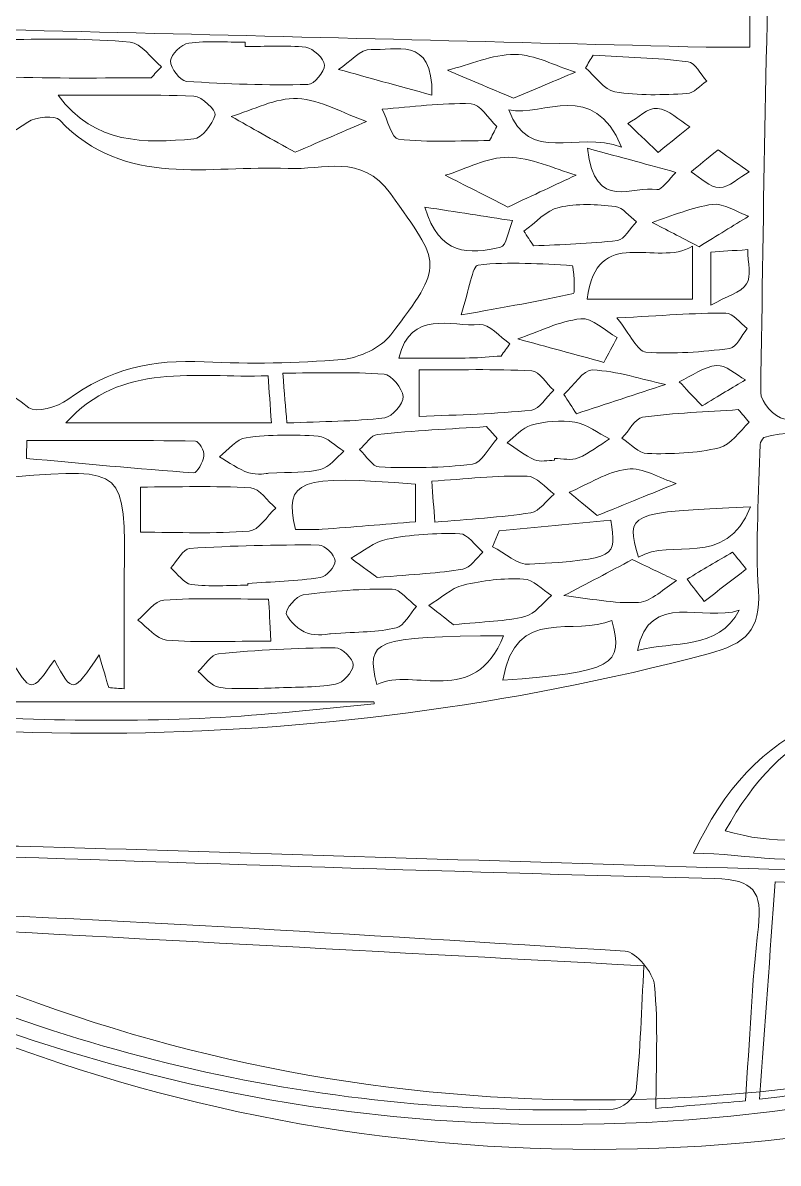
# Model space of a CAD drawing. Header units: millimetres. Extents: x -20 to 89, y -25 to 20.
# Drawn here: x -2.203 to 0.674, y 2.002 to 6.343 of the extents above; entities that cross this region are included whole.
import ezdxf

# ---------------------------------------------------------------- set-up
doc = ezdxf.new("R2010")
doc.units = ezdxf.units.MM
doc.header["$MEASUREMENT"] = 0
doc.layers.add('Layer 1', color=7, linetype='Continuous')

msp = doc.modelspace()

# ---------------------------------------------------------------- linework, layer by layer
at = {"layer": 'Layer 1', "color": 250, "lineweight": 18}
msp.add_open_spline([(-16.8, 19.8), (-16.8, 19.8), (16.8, 19.8), (16.8, 19.8), (18.4523, 19.8), (19.8, 18.4523), (19.8, 16.8), (19.8, 16.8), (19.8, -16.8), (19.8, -16.8), (19.8, -18.4523), (18.4523, -19.8), (16.8, -19.8), (16.8, -19.8), (-16.8, -19.8), (-16.8, -19.8), (-18.4523, -19.8), (-19.8, -18.4523), (-19.8, -16.8), (-19.8, -16.8), (-19.8, 16.8), (-19.8, 16.8), (-19.8, 18.4523), (-18.4523, 19.8), (-16.8, 19.8)], degree=3, knots=[0, 0, 0, 0, 0.125, 0.125, 0.125, 0.25, 0.25, 0.25, 0.375, 0.375, 0.375, 0.5, 0.5, 0.5, 0.625, 0.625, 0.625, 0.75, 0.75, 0.75, 0.875, 0.875, 0.875, 1, 1, 1, 1], dxfattribs=at)
at = {"layer": 'Layer 1', "color": 250, "lineweight": 9}
for points, knots in [([(-0.0177, -0.9246), (-5.1485, -0.9182), (-9.3028, 3.2749), (-9.354, 8.3319), (-9.4048, 13.335), (-5.4456, 17.5948), (-0.3634, 17.7705), (5.0573, 17.9578), (9.0349, 13.7217), (9.3245, 9.0382), (9.6667, 3.4989), (5.2404, -0.9288), (-0.0177, -0.9246)], [0, 0, 0, 0, 0.25, 0.25, 0.25, 0.5, 0.5, 0.5, 0.75, 0.75, 0.75, 1, 1, 1, 1]), ([(-0.0248, -0.321), (4.7857, -0.3411), (8.7022, 3.4805), (8.7474, 8.3094), (8.7943, 13.286), (4.9356, 17.187), (-0.0078, 17.1814), (-4.9577, 17.1757), (-8.7084, 13.3202), (-8.7613, 8.5288), (-8.8174, 3.4869), (-4.7806, -0.3326), (-0.0248, -0.321)], [0, 0, 0, 0, 0.25, 0.25, 0.25, 0.5, 0.5, 0.5, 0.75, 0.75, 0.75, 1, 1, 1, 1]), ([(-4.3316, 5.3445), (-4.3316, 5.8539), (-4.2698, 6.3926), (-4.3457, 6.9122), (-4.4684, 7.7564), (-4.2162, 8.4239), (-3.5643, 8.9672), (-3.1233, 9.3344), (-2.6104, 9.5775), (-2.0791, 9.7916), (-2.0177, 9.8163), (-1.9556, 9.9006), (-1.9425, 9.9666), (-1.9037, 10.1581), (-1.8949, 10.3553), (-1.8642, 10.549), (-1.8392, 10.7099), (-1.7175, 10.7515), (-1.6127, 10.6488), (-1.4674, 10.5067), (-1.358, 10.3292), (-1.2419, 10.1613), (-1.2236, 10.1345), (-1.2342, 10.0576), (-1.2582, 10.041), (-1.2927, 10.0174), (-1.3594, 10.011), (-1.3993, 10.028), (-1.4815, 10.0622), (-1.5548, 10.1162), (-1.6402, 10.1673), (-1.666, 9.9585), (-1.6444, 9.8198), (-1.4127, 9.7239), (-0.9022, 9.5133), (-0.4397, 9.2176), (-0.0474, 8.8296), (0.4447, 8.3427), (0.6853, 7.7645), (0.6557, 7.0742), (0.6253, 6.3619), (0.6186, 5.6486), (0.6073, 4.9353), (0.607, 4.901), (0.661, 4.8397), (0.6959, 4.8351), (0.873, 4.81), (1.0522, 4.7998), (1.2476, 4.7829), (1.2561, 4.8866), (1.2635, 4.9801), (1.2716, 5.0739), (1.2896, 5.275), (1.2942, 5.4785), (1.3288, 5.6772), (1.4399, 6.3093), (1.4138, 6.9383), (1.2109, 7.5433), (1.1316, 7.7811), (1.2275, 7.803), (1.3958, 7.8548), (1.4582, 7.8746), (1.5415, 7.9367), (1.5524, 7.9917), (1.5877, 8.1628), (1.5754, 8.3442), (1.6156, 8.5142), (1.6498, 8.6585), (1.7316, 8.7922), (1.7987, 8.9456), (2.0036, 8.777), (2.1003, 8.6243), (2.0675, 8.4108), (2.0537, 8.3223), (2.0763, 8.2284), (2.0636, 8.1399), (2.0368, 7.9554), (2.0957, 7.8397), (2.2883, 7.7786), (2.4481, 7.7282), (2.6302, 7.6587), (2.4047, 7.4601), (2.3906, 7.4477), (2.4012, 7.4111), (2.3952, 7.3871), (2.3666, 7.277), (2.3412, 7.1655), (2.3038, 7.0583), (2.2675, 6.9549), (2.1843, 6.8572), (2.179, 6.7545), (2.1613, 6.3732), (2.1638, 5.9911), (2.1663, 5.6094), (2.1666, 5.5417), (2.2206, 5.4732), (2.2178, 5.4066), (2.21, 5.2203), (2.1839, 5.0344), (2.1716, 4.8481), (2.1701, 4.8259), (2.2089, 4.7825), (2.2315, 4.7807), (2.4968, 4.7628), (2.7628, 4.7508), (3.0419, 4.7363), (3.0419, 4.7363), (3.0419, 5.7752), (3.0419, 5.7752), (3.0725, 5.8609), (3.1202, 5.9343), (3.1212, 6.0081), (3.129, 6.5358), (3.135, 7.0636), (3.1233, 7.5906), (3.1191, 7.7776), (3.0757, 7.966), (3.0288, 8.1484), (2.9717, 8.3664), (2.8845, 8.5763), (2.8235, 8.7932), (2.7836, 8.9333), (2.7522, 9.0786), (2.7466, 9.2229), (2.7434, 9.2981), (2.7819, 9.4004), (2.839, 9.4466), (2.9233, 9.5147), (3.0479, 9.5327), (3.1413, 9.593), (3.1974, 9.629), (3.2585, 9.7027), (3.2627, 9.7634), (3.2877, 10.119), (3.3071, 10.476), (3.3071, 10.8323), (3.3068, 11.0715), (3.3375, 11.2831), (3.5294, 11.4585), (3.5827, 11.5075), (3.5805, 11.6155), (3.6017, 11.6966), (3.6151, 11.7495), (3.6243, 11.8038), (3.6352, 11.8571), (3.6726, 11.6402), (3.7231, 11.4514), (3.9548, 11.3618), (3.9792, 11.3523), (3.9901, 11.292), (3.9951, 11.2539), (4.042, 10.8849), (4.0758, 10.5141), (4.1344, 10.1472), (4.1658, 9.9493), (4.1171, 9.7232), (4.3803, 9.5965), (4.6865, 9.4491), (4.6742, 9.4279), (4.5937, 9.1069), (4.5782, 9.0437), (4.5793, 8.9774), (4.5726, 8.9121), (4.5556, 8.7495), (4.551, 8.5844), (4.5182, 8.4249), (4.4727, 8.202), (4.369, 7.9854), (4.3577, 7.7628), (4.3404, 7.423), (4.3725, 7.0801), (4.3986, 6.7394), (4.4251, 6.4), (4.4851, 6.0627), (4.5016, 5.723), (4.5158, 5.4348), (4.4882, 5.1448), (4.483, 4.8552), (4.4819, 4.8132), (4.4872, 4.7564), (4.5143, 4.7306), (4.587, 4.6615), (4.9225, 4.7282), (4.985, 4.8188), (6.0271, 6.3319), (6.3576, 7.9826), (5.9022, 9.7489), (4.956, 13.4174), (0.903, 15.3411), (-2.658, 13.8337), (-5.9466, 12.4413), (-7.3464, 8.5347), (-5.6594, 5.4507), (-5.6361, 5.4083), (-5.5871, 5.3498), (-5.549, 5.3491), (-5.1426, 5.3417), (-4.7362, 5.3445), (-4.3316, 5.3445)], [0, 0, 0, 0, 0.015152, 0.015152, 0.015152, 0.030303, 0.030303, 0.030303, 0.045455, 0.045455, 0.045455, 0.060606, 0.060606, 0.060606, 0.075758, 0.075758, 0.075758, 0.090909, 0.090909, 0.090909, 0.106061, 0.106061, 0.106061, 0.121212, 0.121212, 0.121212, 0.136364, 0.136364, 0.136364, 0.151515, 0.151515, 0.151515, 0.166667, 0.166667, 0.166667, 0.181818, 0.181818, 0.181818, 0.19697, 0.19697, 0.19697, 0.212121, 0.212121, 0.212121, 0.227273, 0.227273, 0.227273, 0.242424, 0.242424, 0.242424, 0.257576, 0.257576, 0.257576, 0.272727, 0.272727, 0.272727, 0.287879, 0.287879, 0.287879, 0.30303, 0.30303, 0.30303, 0.318182, 0.318182, 0.318182, 0.333333, 0.333333, 0.333333, 0.348485, 0.348485, 0.348485, 0.363636, 0.363636, 0.363636, 0.378788, 0.378788, 0.378788, 0.393939, 0.393939, 0.393939, 0.409091, 0.409091, 0.409091, 0.424242, 0.424242, 0.424242, 0.439394, 0.439394, 0.439394, 0.454545, 0.454545, 0.454545, 0.469697, 0.469697, 0.469697, 0.484848, 0.484848, 0.484848, 0.5, 0.5, 0.5, 0.515152, 0.515152, 0.515152, 0.530303, 0.530303, 0.530303, 0.545455, 0.545455, 0.545455, 0.560606, 0.560606, 0.560606, 0.575758, 0.575758, 0.575758, 0.590909, 0.590909, 0.590909, 0.606061, 0.606061, 0.606061, 0.621212, 0.621212, 0.621212, 0.636364, 0.636364, 0.636364, 0.651515, 0.651515, 0.651515, 0.666667, 0.666667, 0.666667, 0.681818, 0.681818, 0.681818, 0.69697, 0.69697, 0.69697, 0.712121, 0.712121, 0.712121, 0.727273, 0.727273, 0.727273, 0.742424, 0.742424, 0.742424, 0.757576, 0.757576, 0.757576, 0.772727, 0.772727, 0.772727, 0.787879, 0.787879, 0.787879, 0.80303, 0.80303, 0.80303, 0.818182, 0.818182, 0.818182, 0.833333, 0.833333, 0.833333, 0.848485, 0.848485, 0.848485, 0.863636, 0.863636, 0.863636, 0.878788, 0.878788, 0.878788, 0.893939, 0.893939, 0.893939, 0.909091, 0.909091, 0.909091, 0.924242, 0.924242, 0.924242, 0.939394, 0.939394, 0.939394, 0.954545, 0.954545, 0.954545, 0.969697, 0.969697, 0.969697, 0.984848, 0.984848, 0.984848, 1, 1, 1, 1]), ([(6.3266, 8.3051), (6.3266, 6.5793), (5.6152, 5.0164), (4.4653, 3.8853), (3.3158, 2.7546), (1.728, 2.0551), (-0.0257, 2.0551), (-1.7792, 2.0551), (-3.367, 2.7547), (-4.5166, 3.8854), (-5.6665, 5.0165), (-6.3779, 6.5793), (-6.3779, 8.3051), (-6.3779, 10.0311), (-5.6665, 11.5937), (-4.5166, 12.7248), (-3.3671, 13.8555), (-1.7791, 14.555), (-0.0257, 14.555), (1.728, 14.555), (3.3159, 13.8555), (4.4654, 12.7249), (5.6153, 11.5938), (6.3266, 10.0311), (6.3266, 8.3051)], [0, 0, 0, 0, 0.125, 0.125, 0.125, 0.25, 0.25, 0.25, 0.375, 0.375, 0.375, 0.5, 0.5, 0.5, 0.625, 0.625, 0.625, 0.75, 0.75, 0.75, 0.875, 0.875, 0.875, 1, 1, 1, 1]), ([(6.1414, 8.2701), (6.1467, 4.8912), (3.3332, 2.155), (-0.1515, 2.1494), (-3.6175, 2.1434), (-6.4267, 4.8965), (-6.4302, 8.3029), (-6.4341, 11.662), (-3.6066, 14.395), (-0.1254, 14.3971), (3.3357, 14.3996), (6.1364, 11.661), (6.1414, 8.2701)], [0, 0, 0, 0, 0.25, 0.25, 0.25, 0.5, 0.5, 0.5, 0.75, 0.75, 0.75, 1, 1, 1, 1]), ([(4.3339, 4.0189), (5.4488, 5.1156), (6.1386, 6.6312), (6.1386, 8.3051), (6.1386, 9.9791), (5.4489, 11.4946), (4.334, 12.5913), (3.2187, 13.6883), (1.6772, 14.367), (-0.0257, 14.367), (-1.7284, 14.367), (-3.2699, 13.6883), (-4.3852, 12.5912), (-5.5001, 11.4945), (-6.1899, 9.979), (-6.1899, 8.3051), (-6.1899, 6.6312), (-5.5001, 5.1157), (-4.3852, 4.019), (-3.2698, 2.9219), (-1.7284, 2.2431), (-0.0257, 2.2431), (1.6772, 2.2431), (3.2186, 2.9218), (4.3339, 4.0189)], [0, 0, 0, 0, 0.125, 0.125, 0.125, 0.25, 0.25, 0.25, 0.375, 0.375, 0.375, 0.5, 0.5, 0.5, 0.625, 0.625, 0.625, 0.75, 0.75, 0.75, 0.875, 0.875, 0.875, 1, 1, 1, 1]), ([(0.5654, 6.8671), (-1.0483, 6.9704), (-2.653, 7.0413), (-4.2578, 6.9218), (-4.2578, 6.7743), (-4.2476, 6.6533), (-4.2603, 6.5348), (-4.2748, 6.3943), (-4.2218, 6.3612), (-4.0818, 6.358), (-2.5881, 6.3263), (-1.0945, 6.2875), (0.3992, 6.2504), (0.4528, 6.2494), (0.5071, 6.2504), (0.5654, 6.2504), (0.5654, 6.2504), (0.5654, 6.8671), (0.5654, 6.8671)], [0, 0, 0, 0, 0.166667, 0.166667, 0.166667, 0.333333, 0.333333, 0.333333, 0.5, 0.5, 0.5, 0.666667, 0.666667, 0.666667, 0.833333, 0.833333, 0.833333, 1, 1, 1, 1]), ([(-0.645, 6.0677), (-0.6397, 6.3002), (-0.7904, 6.2331), (-0.8768, 6.2416), (-0.9149, 6.2455), (-0.959, 6.1926), (-1.0003, 6.1654), (-0.8899, 6.1351), (-0.7791, 6.1044), (-0.645, 6.0677)], [0, 0, 0, 0, 0.333333, 0.333333, 0.333333, 0.666667, 0.666667, 0.666667, 1, 1, 1, 1]), ([(-1.7146, 6.1336), (-1.7016, 6.1478), (-1.6885, 6.1619), (-1.6755, 6.176), (-1.715, 6.2084), (-1.7524, 6.2656), (-1.7944, 6.2695), (-1.9478, 6.2832), (-2.1034, 6.2829), (-2.2579, 6.2783), (-2.2893, 6.2776), (-2.3197, 6.236), (-2.3504, 6.2134), (-2.3232, 6.1866), (-2.2967, 6.1382), (-2.2685, 6.1372), (-2.084, 6.1301), (-1.8995, 6.1336), (-1.7146, 6.1336)], [0, 0, 0, 0, 0.166667, 0.166667, 0.166667, 0.333333, 0.333333, 0.333333, 0.5, 0.5, 0.5, 0.666667, 0.666667, 0.666667, 0.833333, 0.833333, 0.833333, 1, 1, 1, 1]), ([(-1.3562, 6.2525), (-1.3562, 6.2578), (-1.3562, 6.2635), (-1.3559, 6.2688), (-1.4282, 6.2688), (-1.5009, 6.2751), (-1.5714, 6.2656), (-1.5993, 6.2617), (-1.6402, 6.2218), (-1.6409, 6.1979), (-1.6416, 6.171), (-1.6039, 6.122), (-1.5802, 6.1202), (-1.4264, 6.1093), (-1.2716, 6.1054), (-1.1174, 6.1082), (-1.0941, 6.1086), (-1.0532, 6.1569), (-1.0542, 6.182), (-1.0553, 6.2063), (-1.0969, 6.2462), (-1.1248, 6.2497), (-1.201, 6.2589), (-1.279, 6.2525), (-1.3562, 6.2525)], [0, 0, 0, 0, 0.125, 0.125, 0.125, 0.25, 0.25, 0.25, 0.375, 0.375, 0.375, 0.5, 0.5, 0.5, 0.625, 0.625, 0.625, 0.75, 0.75, 0.75, 0.875, 0.875, 0.875, 1, 1, 1, 1]), ([(-0.3346, 6.056), (-0.2506, 6.0913), (-0.1744, 6.1234), (-0.0986, 6.1552), (-0.1758, 6.1792), (-0.2527, 6.2222), (-0.33, 6.2225), (-0.4154, 6.2229), (-0.5007, 6.1841), (-0.5861, 6.1622), (-0.5078, 6.1291), (-0.4295, 6.0963), (-0.3346, 6.056)], [0, 0, 0, 0, 0.25, 0.25, 0.25, 0.5, 0.5, 0.5, 0.75, 0.75, 0.75, 1, 1, 1, 1]), ([(-0.0308, 6.2197), (-0.0407, 6.2035), (-0.0506, 6.1873), (-0.0605, 6.171), (-0.0234, 6.1396), (0.0101, 6.0878), (0.0517, 6.0807), (0.1413, 6.0652), (0.2348, 6.0687), (0.3262, 6.0733), (0.3519, 6.0744), (0.3766, 6.1044), (0.4017, 6.1209), (0.378, 6.1471), (0.3572, 6.1919), (0.3308, 6.195), (0.2112, 6.2095), (0.0898, 6.2127), (-0.0308, 6.2197)], [0, 0, 0, 0, 0.166667, 0.166667, 0.166667, 0.333333, 0.333333, 0.333333, 0.5, 0.5, 0.5, 0.666667, 0.666667, 0.666667, 0.833333, 0.833333, 0.833333, 1, 1, 1, 1]), ([(-0.3519, 6.0112), (-0.276, 5.8027), (-0.0972, 5.9333), (0.0775, 5.8698), (-0.0312, 6.1305), (-0.2178, 5.9848), (-0.3519, 6.0112)], [0, 0, 0, 0, 0.5, 0.5, 0.5, 1, 1, 1, 1]), ([(-2.0688, 6.067), (-1.9267, 5.8775), (-1.7383, 5.8853), (-1.552, 5.9008), (-1.5203, 5.9036), (-1.4818, 5.9558), (-1.4705, 5.9925), (-1.4656, 6.0081), (-1.5217, 6.0624), (-1.552, 6.0638), (-1.7196, 6.0709), (-1.8879, 6.067), (-2.0688, 6.067)], [0, 0, 0, 0, 0.25, 0.25, 0.25, 0.5, 0.5, 0.5, 0.75, 0.75, 0.75, 1, 1, 1, 1]), ([(-1.1664, 5.85), (-1.0578, 5.8969), (-0.9763, 5.9319), (-0.8948, 5.9671), (-0.9823, 5.9982), (-1.0687, 6.0504), (-1.1573, 6.0546), (-1.2402, 6.0585), (-1.3255, 6.0112), (-1.4095, 5.9865), (-1.3319, 5.9428), (-1.2539, 5.899), (-1.1664, 5.85)], [0, 0, 0, 0, 0.25, 0.25, 0.25, 0.5, 0.5, 0.5, 0.75, 0.75, 0.75, 1, 1, 1, 1]), ([(-0.4256, 5.8945), (-0.4164, 5.9125), (-0.4073, 5.9304), (-0.3977, 5.9484), (-0.4305, 5.9788), (-0.4623, 6.0342), (-0.4962, 6.0352), (-0.6087, 6.0384), (-0.7219, 6.0225), (-0.8348, 6.0141), (-0.814, 5.9738), (-0.7974, 5.9026), (-0.7724, 5.8998), (-0.6581, 5.8874), (-0.5413, 5.8945), (-0.4256, 5.8945)], [0, 0, 0, 0, 0.2, 0.2, 0.2, 0.4, 0.4, 0.4, 0.6, 0.6, 0.6, 0.8, 0.8, 0.8, 1, 1, 1, 1]), ([(-2.9427, 5.7971), (-3.0975, 5.7876), (-3.276, 5.8214), (-3.3963, 5.7555), (-3.5004, 5.6983), (-3.5904, 5.5283), (-3.5928, 5.4062), (-3.5967, 5.2281), (-3.3773, 5.0827), (-3.2034, 5.0658), (-2.8576, 5.0319), (-2.4869, 5.1261), (-2.18, 4.8778), (-2.1549, 4.8576), (-2.0695, 4.8809), (-2.0321, 4.9088), (-1.8766, 5.0259), (-1.7055, 5.0626), (-1.5122, 5.0527), (-1.3375, 5.0436), (-1.1611, 5.0467), (-0.9872, 5.0619), (-0.922, 5.0676), (-0.8398, 5.106), (-0.8013, 5.1557), (-0.596, 5.4253), (-0.609, 5.4217), (-0.8031, 5.693), (-0.9142, 5.8482), (-1.0599, 5.7823), (-1.1932, 5.7886), (-1.4938, 5.8024), (-1.8148, 5.7103), (-2.0625, 5.9724), (-2.0801, 5.9918), (-2.1549, 5.9858), (-2.1838, 5.9654), (-2.4135, 5.8034), (-2.6671, 5.7523), (-2.9427, 5.7971)], [0, 0, 0, 0, 0.076923, 0.076923, 0.076923, 0.153846, 0.153846, 0.153846, 0.230769, 0.230769, 0.230769, 0.307692, 0.307692, 0.307692, 0.384615, 0.384615, 0.384615, 0.461538, 0.461538, 0.461538, 0.538462, 0.538462, 0.538462, 0.615385, 0.615385, 0.615385, 0.692308, 0.692308, 0.692308, 0.769231, 0.769231, 0.769231, 0.846154, 0.846154, 0.846154, 0.923077, 0.923077, 0.923077, 1, 1, 1, 1]), ([(0.2165, 5.8497), (0.2715, 5.8941), (0.3039, 5.9206), (0.3368, 5.9474), (0.2958, 5.9721), (0.2567, 6.013), (0.2136, 6.0172), (0.1787, 6.0211), (0.1392, 5.9805), (0.1015, 5.9597), (0.1343, 5.9283), (0.1671, 5.8969), (0.2165, 5.8497)], [0, 0, 0, 0, 0.25, 0.25, 0.25, 0.5, 0.5, 0.5, 0.75, 0.75, 0.75, 1, 1, 1, 1]), ([(-0.0524, 5.8655), (-0.0255, 5.6165), (0.123, 5.7272), (0.2115, 5.7082), (0.2302, 5.7043), (0.2598, 5.7509), (0.2845, 5.7738), (0.1833, 5.8017), (0.082, 5.8292), (-0.0524, 5.8655)], [0, 0, 0, 0, 0.333333, 0.333333, 0.333333, 0.666667, 0.666667, 0.666667, 1, 1, 1, 1]), ([(-0.3557, 5.6419), (-0.2545, 5.6891), (-0.1748, 5.7265), (-0.0954, 5.7636), (-0.1818, 5.7879), (-0.2683, 5.8306), (-0.355, 5.8313), (-0.4344, 5.8317), (-0.5145, 5.7872), (-0.5942, 5.7625), (-0.5187, 5.7244), (-0.4429, 5.686), (-0.3557, 5.6419)], [0, 0, 0, 0, 0.25, 0.25, 0.25, 0.5, 0.5, 0.5, 0.75, 0.75, 0.75, 1, 1, 1, 1]), ([(0.4451, 5.8595), (0.401, 5.8239), (0.3717, 5.7999), (0.342, 5.7756), (0.378, 5.7541), (0.414, 5.7153), (0.45, 5.7156), (0.4877, 5.7163), (0.5255, 5.7541), (0.5629, 5.7759), (0.528, 5.801), (0.4927, 5.8257), (0.4451, 5.8595)], [0, 0, 0, 0, 0.25, 0.25, 0.25, 0.5, 0.5, 0.5, 0.75, 0.75, 0.75, 1, 1, 1, 1]), ([(-0.2951, 5.5502), (-0.2827, 5.5311), (-0.27, 5.5124), (-0.2577, 5.4937), (-0.1511, 5.4997), (-0.0435, 5.5011), (0.0619, 5.5149), (0.0888, 5.518), (0.1099, 5.5611), (0.1336, 5.5858), (0.1067, 5.6059), (0.0817, 5.6405), (0.0531, 5.6436), (-0.0174, 5.6518), (-0.0929, 5.6567), (-0.1607, 5.6405), (-0.2101, 5.6288), (-0.2506, 5.5815), (-0.2951, 5.5502)], [0, 0, 0, 0, 0.166667, 0.166667, 0.166667, 0.333333, 0.333333, 0.333333, 0.5, 0.5, 0.5, 0.666667, 0.666667, 0.666667, 0.833333, 0.833333, 0.833333, 1, 1, 1, 1]), ([(0.3724, 5.4905), (0.4429, 5.5339), (0.5022, 5.5703), (0.5611, 5.6066), (0.5153, 5.6232), (0.4669, 5.6574), (0.4239, 5.6518), (0.3456, 5.6415), (0.2701, 5.6077), (0.1935, 5.5833), (0.2468, 5.5558), (0.3001, 5.5279), (0.3724, 5.4905)], [0, 0, 0, 0, 0.25, 0.25, 0.25, 0.5, 0.5, 0.5, 0.75, 0.75, 0.75, 1, 1, 1, 1]), ([(-0.6715, 5.6415), (-0.6193, 5.456), (-0.5014, 5.4613), (-0.3833, 5.4884), (-0.3614, 5.4937), (-0.3533, 5.5547), (-0.3385, 5.59), (-0.445, 5.6066), (-0.5508, 5.6228), (-0.6715, 5.6415)], [0, 0, 0, 0, 0.333333, 0.333333, 0.333333, 0.666667, 0.666667, 0.666667, 1, 1, 1, 1]), ([(4.4096, 4.1602), (4.4262, 4.1556), (4.4424, 4.1507), (4.459, 4.1461), (4.4851, 4.2223), (4.5387, 4.3017), (4.5309, 4.375), (4.5151, 4.5334), (4.4544, 4.688), (4.4371, 4.8467), (4.4152, 5.046), (4.4269, 5.2489), (4.4053, 5.4482), (4.4008, 5.493), (4.3221, 5.5643), (4.2759, 5.5653), (3.9411, 5.5727), (3.6052, 5.5703), (3.2701, 5.5572), (3.2242, 5.5554), (3.148, 5.4817), (3.1431, 5.4351), (3.0983, 5.0111), (3.0662, 4.5857), (3.0295, 4.1609), (3.0292, 4.156), (3.0157, 4.1521), (2.9776, 4.1306), (2.9776, 4.2533), (2.9791, 4.3602), (2.9773, 4.4671), (2.9738, 4.6837), (2.9734, 4.6837), (2.8312, 4.6724), (2.8312, 4.6724), (2.8312, 4.1609), (2.8312, 4.1609), (2.7914, 4.2657), (2.7815, 4.3719), (2.7741, 4.4784), (2.7589, 4.6964), (2.7596, 4.6964), (2.6242, 4.6844), (2.6242, 4.6844), (2.6242, 4.1704), (2.6242, 4.1704), (2.578, 4.2798), (2.5815, 4.3885), (2.5772, 4.4968), (2.5698, 4.713), (2.5681, 4.713), (2.4178, 4.6925), (2.4178, 4.6925), (2.4178, 4.1831), (2.4178, 4.1831), (2.3712, 4.3239), (2.3673, 4.4654), (2.3723, 4.6065), (2.3776, 4.7381), (2.312, 4.743), (2.2079, 4.7081), (2.2167, 4.5274), (2.2248, 4.3535), (2.2333, 4.1793), (2.2174, 4.1786), (2.2012, 4.1782), (2.185, 4.1775), (2.1754, 4.3578), (2.1652, 4.538), (2.1543, 4.7455), (1.8971, 4.7455), (1.6551, 4.7398), (1.4138, 4.7483), (1.303, 4.7522), (1.2667, 4.7165), (1.2713, 4.6125), (1.2773, 4.4812), (1.2727, 4.3493), (1.2727, 4.2177), (1.2547, 4.2181), (1.2374, 4.2184), (1.2198, 4.2188), (1.2198, 4.3556), (1.2243, 4.4932), (1.2162, 4.6301), (1.2141, 4.6668), (1.1728, 4.701), (1.1492, 4.7366), (1.1266, 4.7017), (1.0861, 4.6679), (1.0843, 4.6319), (1.0762, 4.4918), (1.0811, 4.3514), (1.0811, 4.211), (1.0811, 4.211), (1.0264, 4.211), (1.0264, 4.211), (1.0264, 4.211), (1.0264, 4.4117), (1.0264, 4.4117), (1.0264, 4.4869), (1.0342, 4.5634), (1.0236, 4.6375), (1.0169, 4.6809), (0.9809, 4.7201), (0.958, 4.7613), (0.9347, 4.7532), (0.9118, 4.7448), (0.8885, 4.7366), (0.8885, 4.7366), (0.8885, 4.2421), (0.8885, 4.2421), (0.844, 4.3542), (0.8335, 4.4675), (0.8465, 4.5775), (0.8691, 4.7628), (0.7858, 4.8079), (0.6186, 4.7649), (0.6137, 4.756), (0.6052, 4.7472), (0.6052, 4.7384), (0.601, 4.5528), (0.5862, 4.3662), (0.5985, 4.1817), (0.608, 4.0325), (0.5509, 3.9789), (0.4066, 3.9408), (-1.116, 3.5414), (-2.64, 3.5478), (-4.1682, 3.9051), (-4.2762, 3.9305), (-4.3171, 3.9718), (-4.3146, 4.0861), (-4.3065, 4.4714), (-4.3118, 4.8569), (-4.3118, 5.2648), (-4.3118, 5.2648), (-5.5483, 5.2648), (-5.5483, 5.2648), (-5.4862, 5.1286), (-5.4269, 5.0069), (-5.2301, 5.0019), (-5.0198, 4.9966), (-4.8092, 4.9617), (-4.6014, 4.9243), (-4.5577, 4.9166), (-4.4945, 4.8435), (-4.4938, 4.7994), (-4.4875, 4.5236), (-4.6039, 4.1789), (-4.4755, 3.9863), (-4.2776, 3.6892), (-3.9491, 3.3799), (-3.6144, 3.2874), (-3.148, 3.1583), (-2.6245, 3.2225), (-2.1253, 3.207), (-0.4408, 3.1541), (1.2441, 3.1019), (2.929, 3.0528), (2.9956, 3.0511), (3.075, 3.0708), (3.1283, 3.1082), (3.4366, 3.3259), (3.7386, 3.5527), (4.0437, 3.7753), (4.2582, 3.9323), (4.423, 4.1108), (4.3411, 4.4015), (4.3401, 4.4047), (4.3531, 4.4114), (4.3701, 4.4255), (4.3838, 4.3324), (4.3969, 4.2463), (4.4096, 4.1602)], [0, 0, 0, 0, 0.017241, 0.017241, 0.017241, 0.034483, 0.034483, 0.034483, 0.051724, 0.051724, 0.051724, 0.068966, 0.068966, 0.068966, 0.086207, 0.086207, 0.086207, 0.103448, 0.103448, 0.103448, 0.12069, 0.12069, 0.12069, 0.137931, 0.137931, 0.137931, 0.155172, 0.155172, 0.155172, 0.172414, 0.172414, 0.172414, 0.189655, 0.189655, 0.189655, 0.206897, 0.206897, 0.206897, 0.224138, 0.224138, 0.224138, 0.241379, 0.241379, 0.241379, 0.258621, 0.258621, 0.258621, 0.275862, 0.275862, 0.275862, 0.293103, 0.293103, 0.293103, 0.310345, 0.310345, 0.310345, 0.327586, 0.327586, 0.327586, 0.344828, 0.344828, 0.344828, 0.362069, 0.362069, 0.362069, 0.37931, 0.37931, 0.37931, 0.396552, 0.396552, 0.396552, 0.413793, 0.413793, 0.413793, 0.431034, 0.431034, 0.431034, 0.448276, 0.448276, 0.448276, 0.465517, 0.465517, 0.465517, 0.482759, 0.482759, 0.482759, 0.5, 0.5, 0.5, 0.517241, 0.517241, 0.517241, 0.534483, 0.534483, 0.534483, 0.551724, 0.551724, 0.551724, 0.568966, 0.568966, 0.568966, 0.586207, 0.586207, 0.586207, 0.603448, 0.603448, 0.603448, 0.62069, 0.62069, 0.62069, 0.637931, 0.637931, 0.637931, 0.655172, 0.655172, 0.655172, 0.672414, 0.672414, 0.672414, 0.689655, 0.689655, 0.689655, 0.706897, 0.706897, 0.706897, 0.724138, 0.724138, 0.724138, 0.741379, 0.741379, 0.741379, 0.758621, 0.758621, 0.758621, 0.775862, 0.775862, 0.775862, 0.793103, 0.793103, 0.793103, 0.810345, 0.810345, 0.810345, 0.827586, 0.827586, 0.827586, 0.844828, 0.844828, 0.844828, 0.862069, 0.862069, 0.862069, 0.87931, 0.87931, 0.87931, 0.896552, 0.896552, 0.896552, 0.913793, 0.913793, 0.913793, 0.931034, 0.931034, 0.931034, 0.948276, 0.948276, 0.948276, 0.965517, 0.965517, 0.965517, 0.982759, 0.982759, 0.982759, 1, 1, 1, 1]), ([(0.347, 5.2909), (0.347, 5.2909), (0.347, 5.4923), (0.347, 5.4923), (0.2112, 5.4097), (-0.0185, 5.5794), (-0.0534, 5.2909), (-0.0534, 5.2909), (0.347, 5.2909), (0.347, 5.2909)], [0, 0, 0, 0, 0.333333, 0.333333, 0.333333, 0.666667, 0.666667, 0.666667, 1, 1, 1, 1]), ([(0.4175, 5.2683), (0.4775, 5.3021), (0.5315, 5.3159), (0.5537, 5.3491), (0.5731, 5.3783), (0.5576, 5.4299), (0.5576, 5.4796), (0.499, 5.4757), (0.4602, 5.4732), (0.4175, 5.4704), (0.4175, 5.4704), (0.4175, 5.2683), (0.4175, 5.2683)], [0, 0, 0, 0, 0.25, 0.25, 0.25, 0.5, 0.5, 0.5, 0.75, 0.75, 0.75, 1, 1, 1, 1]), ([(-0.5343, 5.2309), (-0.361, 5.2619), (-0.2326, 5.2835), (-0.106, 5.3131), (-0.0986, 5.3148), (-0.106, 5.4182), (-0.1102, 5.4186), (-0.2298, 5.426), (-0.3508, 5.4341), (-0.469, 5.421), (-0.4909, 5.4186), (-0.5029, 5.3275), (-0.5343, 5.2309)], [0, 0, 0, 0, 0.25, 0.25, 0.25, 0.5, 0.5, 0.5, 0.75, 0.75, 0.75, 1, 1, 1, 1]), ([(-0.3819, 5.0746), (-0.3706, 5.0901), (-0.3593, 5.106), (-0.348, 5.1215), (-0.3868, 5.1473), (-0.4274, 5.1977), (-0.463, 5.1946), (-0.572, 5.1843), (-0.7244, 5.2545), (-0.7713, 5.0668), (-0.674, 5.0668), (-0.5879, 5.0661), (-0.5022, 5.0672), (-0.4619, 5.0676), (-0.4221, 5.0721), (-0.3819, 5.0746)], [0, 0, 0, 0, 0.2, 0.2, 0.2, 0.4, 0.4, 0.4, 0.6, 0.6, 0.6, 0.8, 0.8, 0.8, 1, 1, 1, 1]), ([(0.0101, 5.0506), (0.027, 5.082), (0.0436, 5.1134), (0.0605, 5.1452), (0.014, 5.1706), (-0.0351, 5.2214), (-0.0781, 5.2164), (-0.16, 5.2076), (-0.2383, 5.167), (-0.318, 5.1399), (-0.2086, 5.1099), (-0.0993, 5.0803), (0.0101, 5.0506)], [0, 0, 0, 0, 0.25, 0.25, 0.25, 0.5, 0.5, 0.5, 0.75, 0.75, 0.75, 1, 1, 1, 1]), ([(0.0598, 5.2196), (0.111, 5.1568), (0.1378, 5.0926), (0.1702, 5.0898), (0.2757, 5.0813), (0.384, 5.0901), (0.4899, 5.1035), (0.5149, 5.1064), (0.5336, 5.1529), (0.5558, 5.1794), (0.5287, 5.1998), (0.5015, 5.2376), (0.4743, 5.2379), (0.3533, 5.2386), (0.232, 5.2284), (0.0598, 5.2196)], [0, 0, 0, 0, 0.2, 0.2, 0.2, 0.4, 0.4, 0.4, 0.6, 0.6, 0.6, 0.8, 0.8, 0.8, 1, 1, 1, 1]), ([(-2.0399, 4.8199), (-2.0399, 4.8199), (-1.2567, 4.8199), (-1.2567, 4.8199), (-1.2613, 4.888), (-1.2649, 4.9398), (-1.2687, 4.9995), (-1.5478, 4.9896), (-1.8268, 5.0559), (-2.0399, 4.8199)], [0, 0, 0, 0, 0.333333, 0.333333, 0.333333, 0.666667, 0.666667, 0.666667, 1, 1, 1, 1]), ([(0.3837, 4.8845), (0.4496, 4.924), (0.4994, 4.954), (0.5491, 4.9839), (0.5124, 5.0037), (0.4736, 5.0418), (0.4391, 5.0386), (0.3904, 5.034), (0.3442, 4.9988), (0.2972, 4.9769), (0.3212, 4.9508), (0.3456, 4.9254), (0.3837, 4.8845)], [0, 0, 0, 0, 0.25, 0.25, 0.25, 0.5, 0.5, 0.5, 0.75, 0.75, 0.75, 1, 1, 1, 1]), ([(-1.1971, 4.8199), (-1.0595, 4.8255), (-0.9414, 4.8255), (-0.8249, 4.8393), (-0.7967, 4.8428), (-0.753, 4.8936), (-0.7547, 4.9204), (-0.7569, 4.9515), (-0.7992, 5.0033), (-0.8274, 5.0058), (-0.9519, 5.015), (-1.0779, 5.0097), (-1.2134, 5.0097), (-1.2066, 4.9307), (-1.2024, 4.8823), (-1.1971, 4.8199)], [0, 0, 0, 0, 0.2, 0.2, 0.2, 0.4, 0.4, 0.4, 0.6, 0.6, 0.6, 0.8, 0.8, 0.8, 1, 1, 1, 1]), ([(-0.6941, 4.8439), (-0.5388, 4.8517), (-0.4013, 4.8541), (-0.2651, 4.8689), (-0.2344, 4.8721), (-0.209, 4.9183), (-0.1811, 4.9448), (-0.209, 4.9705), (-0.2358, 5.0164), (-0.2651, 5.0182), (-0.4069, 5.0259), (-0.5491, 5.0217), (-0.6941, 5.0217), (-0.6941, 5.0217), (-0.6941, 4.8439), (-0.6941, 4.8439)], [0, 0, 0, 0, 0.2, 0.2, 0.2, 0.4, 0.4, 0.4, 0.6, 0.6, 0.6, 0.8, 0.8, 0.8, 1, 1, 1, 1]), ([(-0.1427, 4.9286), (-0.1268, 4.9042), (-0.1106, 4.8795), (-0.0947, 4.8548), (0.0185, 4.8919), (0.1318, 4.9293), (0.245, 4.9663), (0.1526, 4.9864), (0.0605, 5.0175), (-0.033, 5.0217), (-0.0682, 5.0231), (-0.106, 4.9614), (-0.1427, 4.9286)], [0, 0, 0, 0, 0.25, 0.25, 0.25, 0.5, 0.5, 0.5, 0.75, 0.75, 0.75, 1, 1, 1, 1]), ([(0.5639, 4.8224), (0.5498, 4.8386), (0.5361, 4.8545), (0.522, 4.8707), (0.4003, 4.8622), (0.2782, 4.8587), (0.1575, 4.8414), (0.1279, 4.8372), (0.105, 4.7896), (0.0789, 4.7617), (0.111, 4.7412), (0.1427, 4.7042), (0.1755, 4.7035), (0.2673, 4.7014), (0.3614, 4.7045), (0.4496, 4.7254), (0.493, 4.7356), (0.5262, 4.7885), (0.5639, 4.8224)], [0, 0, 0, 0, 0.166667, 0.166667, 0.166667, 0.333333, 0.333333, 0.333333, 0.5, 0.5, 0.5, 0.666667, 0.666667, 0.666667, 0.833333, 0.833333, 0.833333, 1, 1, 1, 1]), ([(-0.1783, 4.6777), (-0.1783, 4.6777), (-0.1783, 4.6848), (-0.1783, 4.6848), (-0.1476, 4.6848), (-0.1134, 4.676), (-0.0876, 4.6866), (-0.045, 4.7042), (-0.0083, 4.7342), (0.0312, 4.7589), (-0.0125, 4.7814), (-0.0545, 4.8157), (-0.101, 4.8234), (-0.1543, 4.8322), (-0.2139, 4.8255), (-0.2672, 4.8114), (-0.3011, 4.8023), (-0.3282, 4.768), (-0.3586, 4.7448), (-0.324, 4.7225), (-0.2912, 4.6957), (-0.2538, 4.6795), (-0.2326, 4.6703), (-0.2033, 4.6777), (-0.1783, 4.6777)], [0, 0, 0, 0, 0.125, 0.125, 0.125, 0.25, 0.25, 0.25, 0.375, 0.375, 0.375, 0.5, 0.5, 0.5, 0.625, 0.625, 0.625, 0.75, 0.75, 0.75, 0.875, 0.875, 0.875, 1, 1, 1, 1]), ([(-1.2677, 4.6283), (-1.1802, 4.6336), (-1.122, 4.6287), (-1.0691, 4.6428), (-1.0356, 4.6516), (-1.0094, 4.688), (-0.9802, 4.712), (-1.0126, 4.7321), (-1.0444, 4.767), (-1.0782, 4.7695), (-1.1693, 4.7762), (-1.2624, 4.7758), (-1.3527, 4.7638), (-1.3894, 4.7589), (-1.4211, 4.7165), (-1.4547, 4.6915), (-1.4176, 4.6703), (-1.3827, 4.6428), (-1.3425, 4.6305), (-1.3104, 4.6202), (-1.2719, 4.6283), (-1.2677, 4.6283)], [0, 0, 0, 0, 0.142857, 0.142857, 0.142857, 0.285714, 0.285714, 0.285714, 0.428571, 0.428571, 0.428571, 0.571429, 0.571429, 0.571429, 0.714286, 0.714286, 0.714286, 0.857143, 0.857143, 0.857143, 1, 1, 1, 1]), ([(-0.397, 4.761), (-0.4104, 4.7762), (-0.4238, 4.7913), (-0.4372, 4.8061), (-0.5755, 4.797), (-0.7142, 4.7906), (-0.8521, 4.7765), (-0.8768, 4.7737), (-0.898, 4.7384), (-0.9205, 4.7183), (-0.8955, 4.695), (-0.8712, 4.6534), (-0.8454, 4.6523), (-0.7272, 4.6481), (-0.6076, 4.6481), (-0.4905, 4.6633), (-0.4556, 4.6679), (-0.4281, 4.7271), (-0.397, 4.761)], [0, 0, 0, 0, 0.166667, 0.166667, 0.166667, 0.333333, 0.333333, 0.333333, 0.5, 0.5, 0.5, 0.666667, 0.666667, 0.666667, 0.833333, 0.833333, 0.833333, 1, 1, 1, 1]), ([(-2.1877, 4.7536), (-2.1884, 4.7306), (-2.1891, 4.7077), (-2.1898, 4.6851), (-1.9775, 4.6657), (-1.7651, 4.6453), (-1.5524, 4.6301), (-1.54, 4.6294), (-1.516, 4.671), (-1.5132, 4.695), (-1.5111, 4.713), (-1.5333, 4.7508), (-1.5453, 4.7511), (-1.7595, 4.7543), (-1.9736, 4.7536), (-2.1877, 4.7536)], [0, 0, 0, 0, 0.2, 0.2, 0.2, 0.4, 0.4, 0.4, 0.6, 0.6, 0.6, 0.8, 0.8, 0.8, 1, 1, 1, 1]), ([(-1.8762, 3.8127), (-1.8565, 3.811), (-1.8367, 3.8095), (-1.8173, 3.8081), (-1.8173, 3.95), (-1.8187, 4.0914), (-1.817, 4.2329), (-1.8127, 4.6477), (-1.8124, 4.6477), (-2.2361, 4.6149), (-2.2413, 4.6142), (-2.2484, 4.6167), (-2.2512, 4.6142), (-2.2823, 4.5853), (-2.3384, 4.556), (-2.3387, 4.526), (-2.3433, 4.296), (-2.3377, 4.0657), (-2.3334, 3.8353), (-2.3331, 3.8272), (-2.3147, 3.8191), (-2.301, 3.8081), (-2.2851, 3.8494), (-2.2713, 3.8847), (-2.2537, 3.9309), (-2.1726, 3.7891), (-2.1726, 3.7891), (-2.0829, 3.9175), (-2.0131, 3.7887), (-2.0131, 3.7887), (-1.9126, 3.9373), (-1.8974, 3.8854), (-1.8868, 3.8491), (-1.8762, 3.8127)], [0, 0, 0, 0, 0.090909, 0.090909, 0.090909, 0.181818, 0.181818, 0.181818, 0.272727, 0.272727, 0.272727, 0.363636, 0.363636, 0.363636, 0.454545, 0.454545, 0.454545, 0.545455, 0.545455, 0.545455, 0.636364, 0.636364, 0.636364, 0.727273, 0.727273, 0.727273, 0.818182, 0.818182, 0.818182, 0.909091, 0.909091, 0.909091, 1, 1, 1, 1]), ([(-0.0157, 4.4671), (0.0955, 4.5126), (0.1904, 4.5511), (0.2852, 4.5895), (0.2232, 4.6096), (0.1579, 4.6513), (0.0993, 4.6442), (0.0231, 4.635), (-0.0485, 4.5871), (-0.1222, 4.556), (-0.0908, 4.5299), (-0.0594, 4.5038), (-0.0157, 4.4671)], [0, 0, 0, 0, 0.25, 0.25, 0.25, 0.5, 0.5, 0.5, 0.75, 0.75, 0.75, 1, 1, 1, 1]), ([(-0.7078, 4.5871), (-1.1573, 4.6223), (-1.207, 4.604), (-1.165, 4.4149), (-1.1322, 4.4149), (-1.0969, 4.4128), (-1.0627, 4.4153), (-0.9463, 4.4237), (-0.8306, 4.434), (-0.7078, 4.4438), (-0.7078, 4.4438), (-0.7078, 4.5871), (-0.7078, 4.5871)], [0, 0, 0, 0, 0.25, 0.25, 0.25, 0.5, 0.5, 0.5, 0.75, 0.75, 0.75, 1, 1, 1, 1]), ([(-0.6457, 4.5984), (-0.6415, 4.5416), (-0.638, 4.4957), (-0.6337, 4.4424), (-0.5011, 4.4541), (-0.3836, 4.4601), (-0.2679, 4.4784), (-0.2355, 4.4834), (-0.209, 4.5243), (-0.1797, 4.549), (-0.2139, 4.5733), (-0.2474, 4.6171), (-0.2824, 4.6178), (-0.3988, 4.6199), (-0.5152, 4.6068), (-0.6457, 4.5984)], [0, 0, 0, 0, 0.2, 0.2, 0.2, 0.4, 0.4, 0.4, 0.6, 0.6, 0.6, 0.8, 0.8, 0.8, 1, 1, 1, 1]), ([(-1.7556, 4.404), (-1.6067, 4.404), (-1.4733, 4.3976), (-1.3414, 4.4082), (-1.3051, 4.411), (-1.2733, 4.4654), (-1.2395, 4.4961), (-1.2712, 4.5229), (-1.3015, 4.5705), (-1.3351, 4.5726), (-1.4723, 4.5814), (-1.6099, 4.5761), (-1.7556, 4.5761), (-1.7556, 4.5761), (-1.7556, 4.404), (-1.7556, 4.404)], [0, 0, 0, 0, 0.2, 0.2, 0.2, 0.4, 0.4, 0.4, 0.6, 0.6, 0.6, 0.8, 0.8, 0.8, 1, 1, 1, 1]), ([(0.5685, 4.5003), (0.099, 4.4805), (0.093, 4.4777), (0.1413, 4.3091), (0.2651, 4.3842), (0.4733, 4.26), (0.5685, 4.5003)], [0, 0, 0, 0, 0.5, 0.5, 0.5, 1, 1, 1, 1]), ([(-0.3886, 4.4096), (-0.3886, 4.4096), (-0.4147, 4.3489), (-0.4147, 4.3489), (-0.367, 4.3253), (-0.3184, 4.2791), (-0.2728, 4.2819), (0.0595, 4.3034), (0.0591, 4.3066), (0.0358, 4.4498), (-0.1053, 4.4364), (-0.2471, 4.423), (-0.3886, 4.4096)], [0, 0, 0, 0, 0.25, 0.25, 0.25, 0.5, 0.5, 0.5, 0.75, 0.75, 0.75, 1, 1, 1, 1]), ([(-0.8539, 4.2315), (-0.7113, 4.2442), (-0.6182, 4.2477), (-0.5276, 4.2636), (-0.4986, 4.2685), (-0.476, 4.3059), (-0.4506, 4.3285), (-0.4803, 4.3532), (-0.5089, 4.3973), (-0.5392, 4.3983), (-0.6313, 4.4012), (-0.7251, 4.3948), (-0.8154, 4.3775), (-0.8645, 4.3687), (-0.9075, 4.3302), (-0.953, 4.3048), (-0.91, 4.2731), (-0.8669, 4.2413), (-0.8539, 4.2315)], [0, 0, 0, 0, 0.166667, 0.166667, 0.166667, 0.333333, 0.333333, 0.333333, 0.5, 0.5, 0.5, 0.666667, 0.666667, 0.666667, 0.833333, 0.833333, 0.833333, 1, 1, 1, 1]), ([(-1.3467, 4.2022), (-1.3467, 4.2022), (-1.3467, 4.2092), (-1.3467, 4.2092), (-1.2543, 4.2156), (-1.1615, 4.2181), (-1.0705, 4.2315), (-1.0472, 4.2346), (-1.0133, 4.2738), (-1.014, 4.2957), (-1.0147, 4.3172), (-1.0528, 4.3549), (-1.0751, 4.3553), (-1.2395, 4.3564), (-1.4039, 4.3532), (-1.5679, 4.3422), (-1.5933, 4.3408), (-1.6159, 4.2943), (-1.6395, 4.2685), (-1.6141, 4.2466), (-1.5901, 4.2089), (-1.5619, 4.2054), (-1.4913, 4.1962), (-1.4187, 4.2022), (-1.3467, 4.2022)], [0, 0, 0, 0, 0.125, 0.125, 0.125, 0.25, 0.25, 0.25, 0.375, 0.375, 0.375, 0.5, 0.5, 0.5, 0.625, 0.625, 0.625, 0.75, 0.75, 0.75, 0.875, 0.875, 0.875, 1, 1, 1, 1]), ([(0.118, 4.2999), (0.0309, 4.2537), (-0.0555, 4.2082), (-0.142, 4.1627), (-0.0471, 4.1524), (0.0485, 4.1313), (0.1424, 4.1369), (0.1918, 4.1401), (0.2383, 4.1909), (0.286, 4.2198), (0.2387, 4.2424), (0.1914, 4.265), (0.118, 4.2999)], [0, 0, 0, 0, 0.25, 0.25, 0.25, 0.5, 0.5, 0.5, 0.75, 0.75, 0.75, 1, 1, 1, 1]), ([(0.3265, 4.2258), (0.348, 4.1972), (0.3699, 4.169), (0.3921, 4.1405), (0.4454, 4.1817), (0.499, 4.2226), (0.5523, 4.2639), (0.5347, 4.2854), (0.517, 4.307), (0.5001, 4.3285), (0.4422, 4.2943), (0.3844, 4.26), (0.3265, 4.2258)], [0, 0, 0, 0, 0.25, 0.25, 0.25, 0.5, 0.5, 0.5, 0.75, 0.75, 0.75, 1, 1, 1, 1]), ([(-0.5635, 4.0519), (-0.4436, 4.0643), (-0.3649, 4.0646), (-0.2912, 4.0829), (-0.2527, 4.0928), (-0.2231, 4.1352), (-0.1896, 4.163), (-0.2252, 4.1853), (-0.2598, 4.2241), (-0.2965, 4.2258), (-0.3723, 4.2294), (-0.4517, 4.2209), (-0.5254, 4.2025), (-0.5727, 4.1909), (-0.6129, 4.1521), (-0.6563, 4.1256), (-0.6175, 4.0949), (-0.5787, 4.0643), (-0.5635, 4.0519)], [0, 0, 0, 0, 0.166667, 0.166667, 0.166667, 0.333333, 0.333333, 0.333333, 0.5, 0.5, 0.5, 0.666667, 0.666667, 0.666667, 0.833333, 0.833333, 0.833333, 1, 1, 1, 1]), ([(-1.031, 4.0173), (-0.9244, 4.0254), (-0.8503, 4.0233), (-0.7816, 4.0399), (-0.7509, 4.0473), (-0.7297, 4.0928), (-0.7043, 4.121), (-0.735, 4.1443), (-0.7653, 4.1874), (-0.7964, 4.1877), (-0.9093, 4.1891), (-1.0232, 4.1807), (-1.135, 4.1655), (-1.1611, 4.162), (-1.2052, 4.1094), (-1.1996, 4.0939), (-1.1883, 4.0632), (-1.152, 4.0314), (-1.1192, 4.0202), (-1.0825, 4.0078), (-1.0377, 4.0173), (-1.031, 4.0173)], [0, 0, 0, 0, 0.142857, 0.142857, 0.142857, 0.285714, 0.285714, 0.285714, 0.428571, 0.428571, 0.428571, 0.571429, 0.571429, 0.571429, 0.714286, 0.714286, 0.714286, 0.857143, 0.857143, 0.857143, 1, 1, 1, 1]), ([(0.5255, 4.1073), (0.3925, 4.0604), (0.1819, 4.1842), (0.1385, 3.9542), (0.2757, 3.9909), (0.4447, 3.9528), (0.5255, 4.1073)], [0, 0, 0, 0, 0.5, 0.5, 0.5, 1, 1, 1, 1]), ([(-1.2582, 3.9898), (-1.262, 4.0628), (-1.2645, 4.108), (-1.267, 4.1493), (-1.412, 4.1493), (-1.5397, 4.1549), (-1.6663, 4.1457), (-1.7012, 4.1429), (-1.7323, 4.0964), (-1.7647, 4.0695), (-1.7288, 4.0431), (-1.6942, 3.9965), (-1.6561, 3.9933), (-1.5344, 3.9835), (-1.4116, 3.9898), (-1.2582, 3.9898)], [0, 0, 0, 0, 0.2, 0.2, 0.2, 0.4, 0.4, 0.4, 0.6, 0.6, 0.6, 0.8, 0.8, 0.8, 1, 1, 1, 1]), ([(-0.3748, 3.8409), (0.0422, 3.8716), (0.088, 3.8967), (0.0397, 4.0685), (-0.0958, 4.0043), (-0.3289, 4.1309), (-0.3748, 3.8409)], [0, 0, 0, 0, 0.5, 0.5, 0.5, 1, 1, 1, 1]), ([(-0.372, 4.0099), (-0.8705, 4.006), (-0.8962, 3.9958), (-0.8553, 3.824), (-0.7117, 3.8928), (-0.4845, 3.7316), (-0.372, 4.0099)], [0, 0, 0, 0, 0.5, 0.5, 0.5, 1, 1, 1, 1]), ([(-1.2571, 3.8106), (-1.1753, 3.8148), (-1.0923, 3.8124), (-1.0119, 3.8254), (-0.9844, 3.8304), (-0.9467, 3.8716), (-0.9445, 3.8988), (-0.9428, 3.92), (-0.989, 3.9648), (-1.0137, 3.9644), (-1.1622, 3.9634), (-1.3107, 3.9556), (-1.4585, 3.9415), (-1.4864, 3.9387), (-1.51, 3.8974), (-1.5354, 3.8738), (-1.5097, 3.8526), (-1.4853, 3.8177), (-1.4568, 3.8138), (-1.3915, 3.8046), (-1.3238, 3.8106), (-1.2571, 3.8106)], [0, 0, 0, 0, 0.142857, 0.142857, 0.142857, 0.285714, 0.285714, 0.285714, 0.428571, 0.428571, 0.428571, 0.571429, 0.571429, 0.571429, 0.714286, 0.714286, 0.714286, 0.857143, 0.857143, 0.857143, 1, 1, 1, 1]), ([(1.633, 3.7398), (1.38, 3.5395), (1.1744, 3.3253), (0.9225, 3.1959), (0.7768, 3.1211), (0.5573, 3.1821), (0.3513, 3.1821), (0.5824, 3.6739), (0.9581, 3.8351), (1.633, 3.7398)], [0, 0, 0, 0, 0.333333, 0.333333, 0.333333, 0.666667, 0.666667, 0.666667, 1, 1, 1, 1]), ([(1.4615, 3.6943), (0.9662, 3.7801), (0.6939, 3.6622), (0.472, 3.2671), (0.8435, 3.1638), (1.1176, 3.2823), (1.4615, 3.6943)], [0, 0, 0, 0, 0.5, 0.5, 0.5, 1, 1, 1, 1]), ([(-2.7652, 3.7584), (-2.7666, 3.7468), (-2.7677, 3.7351), (-2.7687, 3.7235), (-2.5536, 3.7125), (-2.338, 3.696), (-2.1225, 3.6914), (-1.9115, 3.6864), (-1.6998, 3.6871), (-1.4892, 3.6974), (-1.2804, 3.7072), (-1.0726, 3.7319), (-0.8645, 3.7503), (-0.8652, 3.7527), (-0.8659, 3.7556), (-0.8666, 3.7584), (-0.8666, 3.7584), (-2.7652, 3.7584), (-2.7652, 3.7584)], [0, 0, 0, 0, 0.166667, 0.166667, 0.166667, 0.333333, 0.333333, 0.333333, 0.5, 0.5, 0.5, 0.666667, 0.666667, 0.666667, 0.833333, 0.833333, 0.833333, 1, 1, 1, 1]), ([(0.5491, 2.2393), (0.5654, 2.4711), (0.5735, 2.6874), (0.5982, 2.9015), (0.6137, 3.0352), (0.5816, 3.0818), (0.4324, 3.0856), (-0.6239, 3.1128), (-1.6801, 3.1491), (-2.7363, 3.1844), (-3.0093, 3.1936), (-3.282, 3.2112), (-3.5547, 3.2246), (-3.3709, 3.1005), (-3.2182, 2.9756), (-2.9652, 2.9689), (-1.9454, 2.941), (-0.9269, 2.8715), (0.0912, 2.8094), (0.1328, 2.807), (0.1981, 2.7272), (0.2027, 2.6792), (0.2172, 2.5268), (0.2083, 2.3723), (0.2083, 2.2108), (0.3233, 2.2206), (0.4302, 2.2295), (0.5491, 2.2393)], [0, 0, 0, 0, 0.111111, 0.111111, 0.111111, 0.222222, 0.222222, 0.222222, 0.333333, 0.333333, 0.333333, 0.444444, 0.444444, 0.444444, 0.555556, 0.555556, 0.555556, 0.666667, 0.666667, 0.666667, 0.777778, 0.777778, 0.777778, 0.888889, 0.888889, 0.888889, 1, 1, 1, 1]), ([(0.6027, 2.2457), (1.4268, 2.3441), (2.1793, 2.5826), (2.9406, 2.9967), (2.143, 3.0236), (1.4096, 3.0483), (0.6627, 3.0733), (0.6423, 2.7946), (0.6232, 2.5314), (0.6027, 2.2457)], [0, 0, 0, 0, 0.333333, 0.333333, 0.333333, 0.666667, 0.666667, 0.666667, 1, 1, 1, 1]), ([(0.1621, 2.7537), (-0.9167, 2.8115), (-1.9799, 2.8687), (-3.1025, 2.929), (-2.0791, 2.4069), (-1.0483, 2.1748), (0.0457, 2.2083), (0.0764, 2.209), (0.1297, 2.2517), (0.1325, 2.2788), (0.1491, 2.4323), (0.1533, 2.5875), (0.1621, 2.7537)], [0, 0, 0, 0, 0.25, 0.25, 0.25, 0.5, 0.5, 0.5, 0.75, 0.75, 0.75, 1, 1, 1, 1])]:
    msp.add_open_spline(points, degree=3, knots=knots, dxfattribs=at)

doc.saveas('drawing.dxf')
